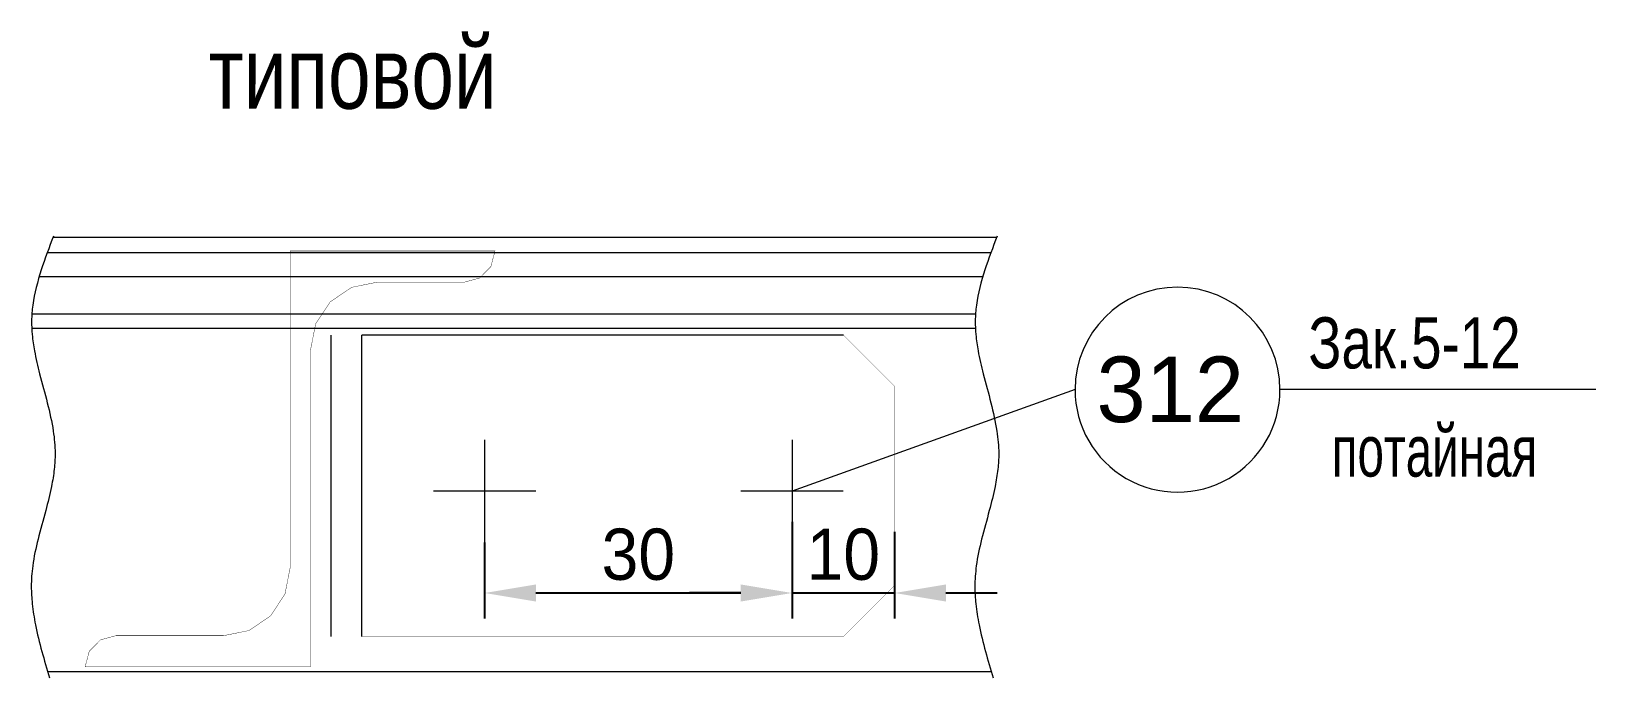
# Model space of a CAD drawing. Header units: millimetres. Extents: x 42007 to 66124, y -556 to 6894.
# Drawn here: x 52291 to 53054, y 2095 to 2411 of the extents above; entities that cross this region are included whole.
import ezdxf

# ---------------------------------------------------------------- set-up
doc = ezdxf.new("R2010")
doc.units = ezdxf.units.MM
doc.linetypes.add('K5LT32769', pattern=[0])
doc.layers.get('Defpoints').update_dxf_attribs({"color": 250})
doc.layers.add('pen_7', color=1, linetype='Continuous')
doc.styles.add('style5', font='arial.ttf', dxfattribs={"height": 3})
doc.dimstyles.new('ISO-10', dxfattribs={"dimscale": 10, "dimtxt": 2.5, "dimasz": 2.5, "dimexe": 1.25, "dimexo": 0, "dimtad": 1, "dimdec": 0, "dimtxsty": 'Standard', "dimcen": 2.5, "dimclrd": 7, "dimclre": 7, "dimclrt": 6, "dimadec": 0, "dimazin": 0, "dimtfac": 1, "dimtdec": 0, "dimtmove": 0, "dimatfit": 3, "dimfxl": 1, "dimarcsym": 0})

# ---------------------------------------------------------------- blocks, each defined once
blk = doc.blocks.new('*D132')
at = {"color": 7, "lineweight": -2, "transparency": 16777216}
for p, q in [((52511.95, 2161.21), (52511.95, 2124.05)), ((52661.95, 2161.21), (52661.95, 2124.05)), ((52536.95, 2136.55), (52636.95, 2136.55))]:
    blk.add_line(p, q, dxfattribs=at)
at = {"color": 7, "transparency": 16777216}
for points in [[(52536.95, 2140.72), (52536.95, 2132.39), (52511.95, 2136.55)], [(52636.95, 2140.72), (52636.95, 2132.39), (52661.95, 2136.55)]]:
    blk.add_solid(points, dxfattribs=at)
at = {"layer": 'Defpoints', "color": 0, "transparency": 16777216}
for p in [(52511.95, 2161.21), (52661.95, 2161.21), (52661.95, 2136.55)]:
    blk.add_point(p, dxfattribs=at)
at = {"color": 6, "transparency": 16777216, "insert": (52586.95, 2155.3), "char_height": 25, "attachment_point": 5}
blk.add_mtext('\\H25.0;\\W0.965;\\Q0;\\H25.0;\\W0.965;\\Q0;\\Q0;30', dxfattribs=at)
blk = doc.blocks.new('*D133')
at = {"color": 7, "lineweight": -2, "transparency": 16777216}
for p, q in [((52661.95, 2171.21), (52661.95, 2124.05)), ((52712, 2166.46), (52712, 2124.05)), ((52636.95, 2136.55), (52611.95, 2136.55)), ((52661.95, 2136.55), (52712, 2136.55)), ((52737, 2136.55), (52762, 2136.55))]:
    blk.add_line(p, q, dxfattribs=at)
at = {"color": 7, "transparency": 16777216}
for points in [[(52636.95, 2140.72), (52636.95, 2132.39), (52661.95, 2136.55)], [(52737, 2140.72), (52737, 2132.39), (52712, 2136.55)]]:
    blk.add_solid(points, dxfattribs=at)
at = {"layer": 'Defpoints', "color": 0, "transparency": 16777216}
for p in [(52661.95, 2171.21), (52712, 2166.46), (52712, 2136.55)]:
    blk.add_point(p, dxfattribs=at)
at = {"color": 6, "transparency": 16777216, "insert": (52686.98, 2155.3), "char_height": 25, "attachment_point": 5}
blk.add_mtext('\\H25.0;\\W0.965;\\Q0;\\H25.0;\\W0.965;\\Q0;\\Q0;10', dxfattribs=at)

msp = doc.modelspace()

# ---------------------------------------------------------------- linework, layer by layer
at = {"color": 7, "linetype": 'K5LT32769', "lineweight": 18}
for p, q in [((52301.388, 2310.215), (52761.838, 2310.215)), ((52298.805, 2302.712), (52759.255, 2302.712)), ((52298.806, 2302.715), (52759.256, 2302.715)), ((52754.957, 2290.715), (52294.507, 2290.715)), ((52291.028, 2272.715), (52751.478, 2272.715)), ((52290.957, 2265.715), (52751.408, 2265.715)), ((52437.005, 2115.289), (52437.005, 2262.389)), ((52452.005, 2115.289), (52452.005, 2262.389)), ((52687.005, 2262.365), (52452.005, 2262.365)), ((52800.036, 2235.762), (52661.95, 2186.205)), ((53054.118, 2235.762), (52900.036, 2235.762)), ((52511.95, 2211.205), (52511.95, 2161.205)), ((52661.95, 2211.205), (52661.95, 2161.205)), ((52536.95, 2186.205), (52486.95, 2186.205)), ((52686.95, 2186.205), (52636.95, 2186.205)), ((52298.725, 2098.215), (52759.175, 2098.215))]:
    msp.add_line(p, q, dxfattribs=at)
at = {"color": 7, "linetype": 'K5LT32769', "const_width": 0.18}
for points in [[(52417.005, 2303.393), (52417.005, 2148.693), (52414.532, 2136.076), (52407.486, 2125.38), (52396.941, 2118.233), (52384.505, 2115.723), (52332.005, 2115.723), (52324.505, 2113.685), (52319.014, 2108.115), (52317.005, 2100.507), (52427.005, 2100.507), (52427.005, 2255.207), (52429.478, 2267.824), (52436.524, 2278.52), (52447.068, 2285.667), (52459.505, 2288.176), (52502.005, 2288.176), (52509.505, 2290.215), (52514.996, 2295.785), (52517.005, 2303.393), (52417.005, 2303.393)], [(52452.005, 2115.265), (52687.005, 2115.265), (52712.005, 2140.265), (52712.005, 2237.365), (52687.005, 2262.365)]]:
    msp.add_lwpolyline(points, dxfattribs=at)
at = {"color": 7, "linetype": 'K5LT32769', "lineweight": 18}
for start, end in [(0, 179.999977), (179.999977, 0)]:
    msp.add_arc((52850.036, 2235.762), 50, start, end, dxfattribs=at)
for points in [[(52301.555, 2310.65), (52297.489, 2299.816), (52292.055, 2286.178), (52290.743, 2269.647), (52291.097, 2262.157), (52292.365, 2253.526), (52294.986, 2242.42), (52298.6, 2229.509), (52301.547, 2216.582), (52302.586, 2205.702), (52302.038, 2196.67), (52300.486, 2187.34), (52297.604, 2175.975), (52293.988, 2163.181), (52291.281, 2150.821), (52290.533, 2140.236), (52291.106, 2130.63), (52293.496, 2115.634), (52297.082, 2103.756), (52299.617, 2095.223)], [(52762.005, 2310.65), (52757.939, 2299.816), (52752.505, 2286.178), (52751.193, 2269.647), (52751.547, 2262.157), (52752.815, 2253.526), (52755.436, 2242.42), (52759.05, 2229.509), (52761.997, 2216.582), (52763.036, 2205.702), (52762.488, 2196.67), (52760.936, 2187.34), (52758.054, 2175.975), (52754.438, 2163.181), (52751.731, 2150.821), (52750.984, 2140.236), (52751.556, 2130.63), (52753.946, 2115.634), (52757.532, 2103.756), (52760.067, 2095.223)]]:
    msp.add_open_spline(points, degree=3, knots=[0, 0, 0, 0, 3.0320184, 3.6985974, 4.2757728, 4.9676269, 5.9515539, 7.2237128, 8.4358603, 9.3743314, 10.0378959, 10.7704671, 11.8169825, 13.06726, 14.2109782, 15.0786383, 15.8033524, 16.6945621, 19, 19, 19, 19], dxfattribs=at)

# ---------------------------------------------------------------- texts
at = {"color": 7, "attachment_point": 1, "style": 'style5'}
for s, insert, char_height in [('\\H3.5;\\W0.965;\\Q15;\\Q0;\\W0.765;\\H35.00;типовой', (52377.248, 2407.821), 2.4), ('\\H3.5;\\W0.965;\\Q15;\\Q0;\\W0.765;\\H25.00;Зак.5-12', (52913.918, 2271.105), 3), ('\\H3.5;\\W0.965;\\Q15;\\Q0;\\W0.665;\\H25.00;потайная', (52925.285, 2218.339), 3)]:
    msp.add_mtext(s, dxfattribs=dict(at, insert=insert, char_height=char_height))
at = {"layer": 'pen_7', "color": 2, "linetype": 'Continuous', "insert": (52810.522, 2251.906), "char_height": 40, "attachment_point": 1, "style": 'style5'}
msp.add_mtext('\\H3.5;\\W0.965;\\Q15;\\Q0;\\H32.00;312', dxfattribs=at)

# ---------------------------------------------------------------- dimensions: what is measured, and where the dimension line sits
at = {"color": 4}
for base, p1, p2, text, picture, middle in [((52661.95, 2136.552), (52511.95, 2161.205), (52661.95, 2161.205), '\\H25.0;\\W0.965;\\Q0;\\H25.0;\\W0.965;\\Q0;\\Q0;30', '*D132', (52586.95, 2136.552)), ((52712.005, 2136.552), (52661.95, 2171.209), (52712.005, 2166.461), '\\H25.0;\\W0.965;\\Q0;\\H25.0;\\W0.965;\\Q0;\\Q0;10', '*D133', (52686.977, 2136.552))]:
    dim = msp.add_linear_dim(base=base, p1=p1, p2=p2, text=text, dimstyle='ISO-10', override={"dimfxl": 1.25}, dxfattribs=at)
    dim.commit()
    dim.dimension.update_dxf_attribs({"geometry": picture, "text_midpoint": middle, "dimtype": 160})

doc.saveas('drawing.dxf')
